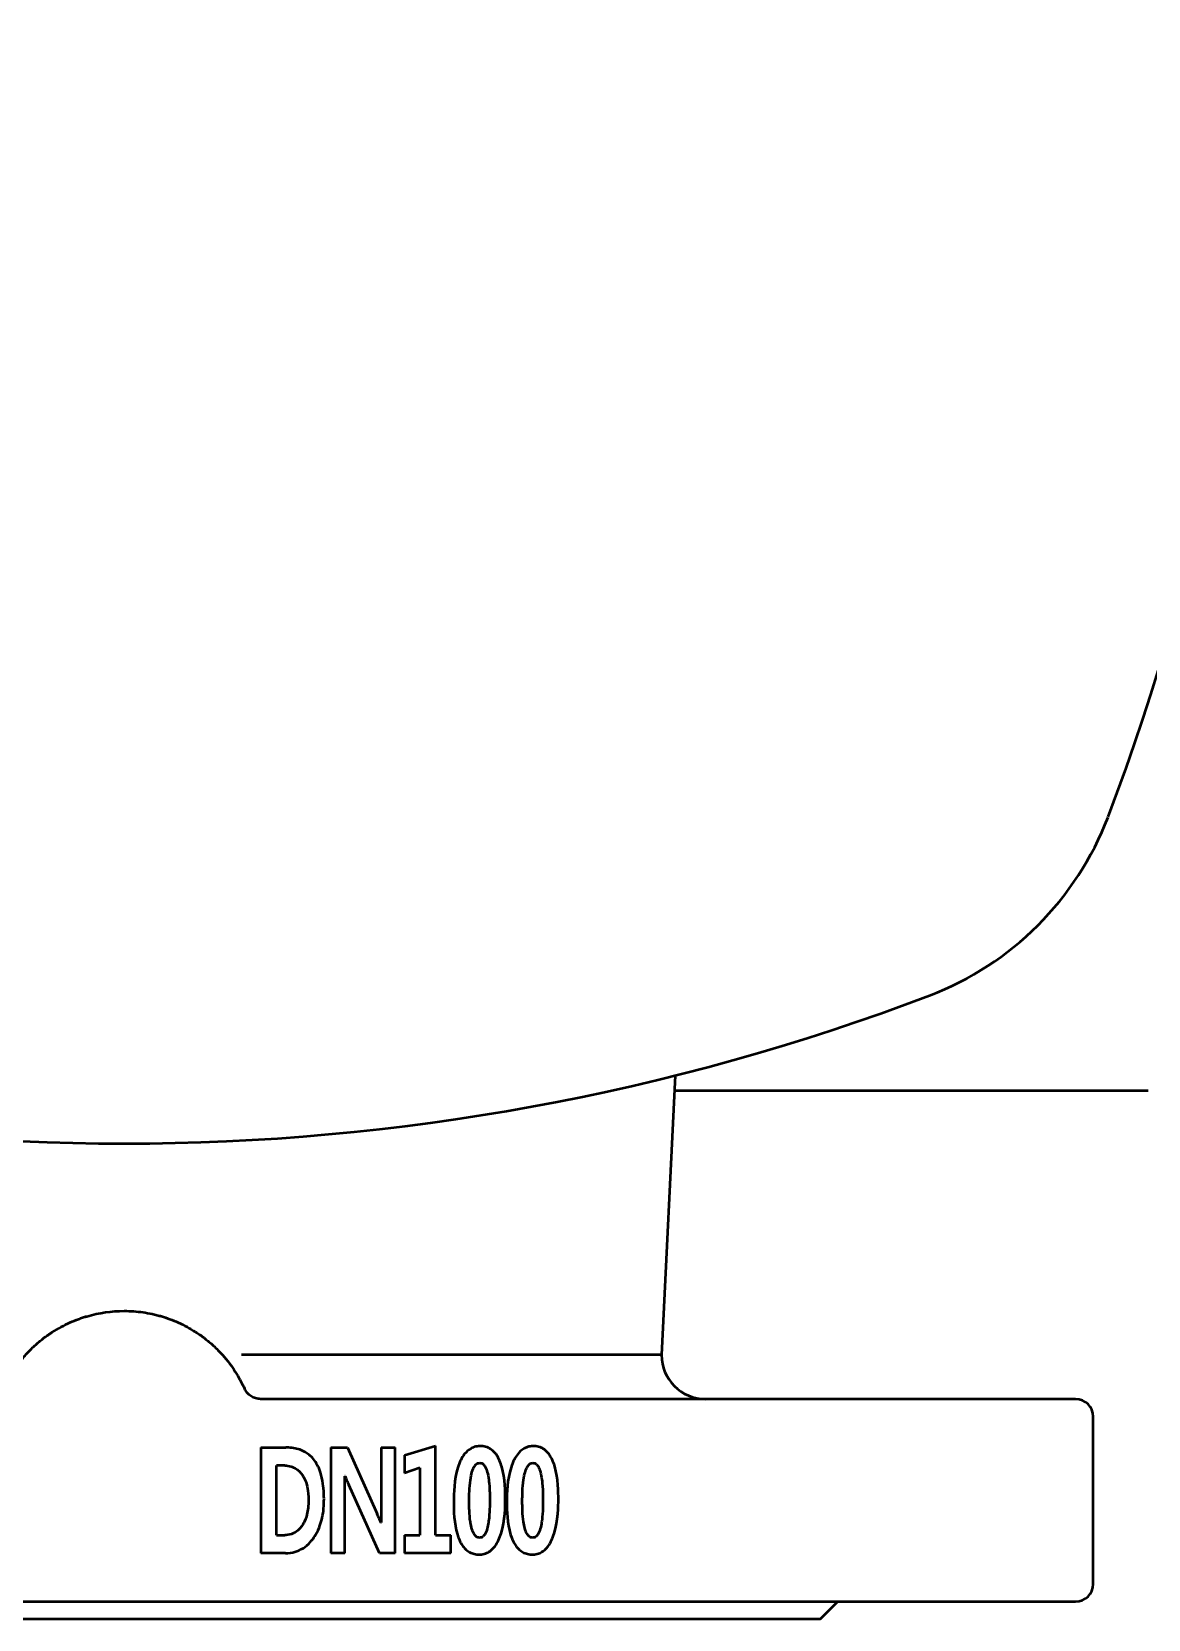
# Model space of a CAD drawing. Header units: millimetres. Extents: x 1510 to 10524, y 7125 to 13164.
# Drawn here: x 5089.64 to 5102.31, y 10661.87 to 10679.89 of the extents above; entities that cross this region are included whole.
import ezdxf

# ---------------------------------------------------------------- set-up
doc = ezdxf.new("R2010")
doc.units = ezdxf.units.MM
doc.header["$LTSCALE"] = 4
doc.layers.add('Visible (ISO)', color=7, linetype='Continuous', lineweight=50)

msp = doc.modelspace()

# ---------------------------------------------------------------- linework, layer by layer
at = {"layer": 'Visible (ISO)'}
for p, q in [((5096.941, 10668.045), (5096.785, 10664.872)), ((5102.31, 10667.872), (5096.932, 10667.872)), ((5101.485, 10664.372), (5092.234, 10664.372)), ((5101.685, 10662.272), (5101.685, 10664.172)), ((5093.867, 10663.734), (5094.219, 10663.84)), ((5094.219, 10662.827), (5094.219, 10663.84)), ((5092.237, 10663.822), (5092.237, 10662.622)), ((5092.237, 10663.822), (5092.519, 10663.822)), ((5093.03, 10663.822), (5093.03, 10662.622)), ((5093.03, 10663.822), (5093.222, 10663.822)), ((5093.222, 10663.822), (5093.557, 10663.067)), ((5093.601, 10663.822), (5093.762, 10663.822)), ((5093.601, 10663.822), (5093.601, 10662.972)), ((5093.762, 10662.622), (5093.762, 10663.822)), ((5093.867, 10663.734), (5093.867, 10663.529)), ((5092.509, 10663.617), (5092.413, 10663.617)), ((5092.413, 10662.827), (5092.413, 10663.617)), ((5093.194, 10663.496), (5093.192, 10663.496)), ((5094.043, 10663.591), (5093.867, 10663.529)), ((5094.043, 10663.591), (5094.043, 10662.827)), ((5093.191, 10662.622), (5093.191, 10663.304)), ((5093.583, 10662.622), (5093.234, 10663.398)), ((5093.598, 10662.972), (5093.601, 10662.972)), ((5092.413, 10662.827), (5092.509, 10662.827)), ((5093.867, 10662.827), (5093.867, 10662.622)), ((5093.867, 10662.827), (5094.043, 10662.827)), ((5094.219, 10662.827), (5094.394, 10662.827)), ((5094.394, 10662.622), (5094.394, 10662.827)), ((5092.518, 10662.622), (5092.237, 10662.622)), ((5093.191, 10662.622), (5093.03, 10662.622)), ((5093.762, 10662.622), (5093.583, 10662.622)), ((5094.394, 10662.622), (5093.867, 10662.622)), ((5079.885, 10662.072), (5101.485, 10662.072)), ((5098.585, 10661.872), (5098.785, 10662.072)), ((5098.585, 10661.872), (5082.785, 10661.872))]:
    msp.add_line(p, q, dxfattribs=at)
for centre, radius, start, end in [((5077.835, 10680.122), 25.7, 339.1605, 20.8395), ((5098.582, 10672.224), 3.5, 290.8395, 339.1605), ((5090.685, 10692.972), 25.7, 249.1605, 290.8395), ((5097.285, 10664.872), 0.5, 180, 270), ((5101.485, 10664.172), 0.2, 0, 90), ((5101.485, 10662.272), 0.2, 270, 0)]:
    msp.add_arc(centre, radius, start, end, dxfattribs=at)
for points, knots in [([(5089.318, 10664.49), (5089.341, 10664.541), (5089.37, 10664.598), (5089.427, 10664.69), (5089.448, 10664.721), (5089.482, 10664.769), (5089.495, 10664.785), (5089.514, 10664.81), (5089.524, 10664.822), (5089.536, 10664.836), (5089.542, 10664.843), (5089.545, 10664.847), (5089.547, 10664.849), (5089.547, 10664.85), (5089.548, 10664.85), (5089.587, 10664.896), (5089.625, 10664.935), (5089.695, 10665), (5089.727, 10665.027), (5089.783, 10665.071), (5089.807, 10665.089), (5089.837, 10665.109), (5089.845, 10665.115), (5089.856, 10665.122), (5089.859, 10665.125), (5089.864, 10665.128), (5089.866, 10665.129), (5089.869, 10665.13), (5089.87, 10665.131), (5089.87, 10665.132), (5089.871, 10665.132), (5089.87, 10665.132), (5089.938, 10665.175), (5090.005, 10665.211), (5090.103, 10665.255), (5090.135, 10665.268), (5090.183, 10665.285), (5090.198, 10665.291), (5090.222, 10665.299), (5090.233, 10665.302), (5090.247, 10665.307), (5090.254, 10665.309), (5090.256, 10665.309), (5090.258, 10665.31), (5090.259, 10665.31), (5090.402, 10665.352), (5090.546, 10665.372), (5090.755, 10665.372), (5090.826, 10665.367), (5090.932, 10665.352), (5090.968, 10665.345), (5091.021, 10665.334), (5091.048, 10665.327), (5091.079, 10665.319), (5091.095, 10665.315), (5091.102, 10665.313), (5091.106, 10665.312), (5091.108, 10665.311), (5091.109, 10665.311), (5091.171, 10665.292), (5091.235, 10665.269), (5091.333, 10665.225), (5091.366, 10665.209), (5091.416, 10665.182), (5091.433, 10665.172), (5091.458, 10665.157), (5091.47, 10665.15), (5091.485, 10665.141), (5091.492, 10665.136), (5091.496, 10665.133), (5091.498, 10665.132), (5091.499, 10665.132), (5091.499, 10665.131), (5091.509, 10665.125), (5091.524, 10665.116), (5091.562, 10665.089), (5091.586, 10665.071), (5091.643, 10665.027), (5091.675, 10665), (5091.727, 10664.951), (5091.746, 10664.933), (5091.774, 10664.903), (5091.783, 10664.893), (5091.798, 10664.877), (5091.805, 10664.869), (5091.814, 10664.86), (5091.818, 10664.854), (5091.82, 10664.852), (5091.822, 10664.85), (5091.822, 10664.85), (5091.878, 10664.784), (5091.924, 10664.72), (5091.999, 10664.598), (5092.028, 10664.541), (5092.052, 10664.49)], [0, 0, 0, 0, 0.0625, 0.0625, 0.09375, 0.09375, 0.109375, 0.109375, 0.117188, 0.121094, 0.123047, 0.124023, 0.124756, 0.124756, 0.125, 0.125, 0.15625, 0.15625, 0.1875, 0.1875, 0.21875, 0.21875, 0.234375, 0.234375, 0.242188, 0.242188, 0.246094, 0.248047, 0.249023, 0.249756, 0.249756, 0.25, 0.25, 0.3125, 0.3125, 0.34375, 0.34375, 0.359375, 0.359375, 0.367188, 0.371094, 0.373047, 0.374023, 0.374023, 0.375, 0.375, 0.5, 0.5, 0.5625, 0.5625, 0.59375, 0.59375, 0.609375, 0.617188, 0.621094, 0.623047, 0.624023, 0.624023, 0.625, 0.625, 0.6875, 0.6875, 0.71875, 0.71875, 0.734375, 0.734375, 0.742188, 0.746094, 0.748047, 0.749023, 0.749756, 0.749756, 0.75, 0.75, 0.78125, 0.78125, 0.8125, 0.8125, 0.84375, 0.84375, 0.859375, 0.859375, 0.867188, 0.867188, 0.871094, 0.873047, 0.874023, 0.874756, 0.874756, 0.875, 0.875, 0.9375, 0.9375, 1, 1, 1, 1]), ([(5096.785, 10664.872), (5096.785, 10664.872), (5096.756, 10664.872), (5096.64, 10664.872), (5096.554, 10664.872), (5096.326, 10664.872), (5096.185, 10664.872), (5095.852, 10664.872), (5095.66, 10664.872), (5095.231, 10664.872), (5094.994, 10664.872), (5094.481, 10664.872), (5094.205, 10664.872), (5093.622, 10664.872), (5093.316, 10664.872), (5092.68, 10664.872), (5092.352, 10664.872), (5092.016, 10664.872)], [0, 0, 0, 0, 0.125, 0.125, 0.25, 0.25, 0.375, 0.375, 0.5, 0.5, 0.625, 0.625, 0.75, 0.75, 0.875, 0.875, 1, 1, 1, 1]), ([(5092.234, 10664.372), (5092.215, 10664.372), (5092.196, 10664.375), (5092.178, 10664.38), (5092.168, 10664.383), (5092.159, 10664.386), (5092.151, 10664.39), (5092.142, 10664.394), (5092.134, 10664.399), (5092.126, 10664.404), (5092.118, 10664.409), (5092.11, 10664.415), (5092.103, 10664.421), (5092.095, 10664.427), (5092.089, 10664.434), (5092.083, 10664.441), (5092.07, 10664.456), (5092.06, 10664.472), (5092.052, 10664.49)], [0, 0, 0, 0, 0.25, 0.25, 0.25, 0.375, 0.375, 0.375, 0.5, 0.5, 0.5, 0.625, 0.625, 0.625, 0.75, 0.75, 0.75, 1, 1, 1, 1]), ([(5094.73, 10663.837), (5094.716, 10663.836), (5094.698, 10663.836), (5094.658, 10663.827), (5094.641, 10663.82), (5094.588, 10663.792), (5094.564, 10663.765), (5094.517, 10663.707), (5094.492, 10663.655), (5094.429, 10663.45), (5094.427, 10663.309), (5094.426, 10663.203)], [0, 0, 0, 0, 0.0467324, 0.0467324, 0.0858524, 0.0858524, 0.1705399, 0.1705399, 0.3735754, 0.3735754, 0.8468961, 0.8468961, 0.8468961, 0.8468961]), ([(5095.012, 10663.23), (5095.011, 10663.31), (5095.01, 10663.469), (5094.959, 10663.646), (5094.94, 10663.699), (5094.883, 10663.777), (5094.86, 10663.795), (5094.832, 10663.812), (5094.813, 10663.823), (5094.764, 10663.836), (5094.747, 10663.836), (5094.73, 10663.837)], [0, 0, 0, 0, 0.2394169, 0.2394169, 0.315188, 0.315188, 0.3704248, 0.3704248, 0.3931886, 0.3931886, 0.4120855, 0.4120855, 0.4120855, 0.4120855]), ([(5095.333, 10663.837), (5095.319, 10663.836), (5095.301, 10663.836), (5095.262, 10663.827), (5095.244, 10663.82), (5095.191, 10663.792), (5095.167, 10663.765), (5095.122, 10663.709), (5095.097, 10663.66), (5095.032, 10663.452), (5095.03, 10663.309), (5095.029, 10663.203)], [0, 0, 0, 0, 0.0475492, 0.0475492, 0.0874066, 0.0874066, 0.174653, 0.174653, 0.369307, 0.369307, 0.8062278, 0.8062278, 0.8062278, 0.8062278]), ([(5095.615, 10663.23), (5095.614, 10663.311), (5095.613, 10663.471), (5095.551, 10663.682), (5095.524, 10663.724), (5095.485, 10663.778), (5095.461, 10663.796), (5095.434, 10663.813), (5095.415, 10663.823), (5095.367, 10663.836), (5095.35, 10663.836), (5095.333, 10663.837)], [0, 0, 0, 0, 0.2425795, 0.2425795, 0.3801787, 0.3801787, 0.6127438, 0.6127438, 0.7073404, 0.7073404, 0.7851237, 0.7851237, 0.7851237, 0.7851237]), ([(5092.954, 10663.237), (5092.954, 10663.277), (5092.953, 10663.311), (5092.946, 10663.388), (5092.941, 10663.431), (5092.911, 10663.565), (5092.882, 10663.618), (5092.839, 10663.691), (5092.806, 10663.723), (5092.747, 10663.768), (5092.711, 10663.789), (5092.638, 10663.81), (5092.614, 10663.815), (5092.561, 10663.821), (5092.537, 10663.821), (5092.519, 10663.822)], [0, 0, 0, 0, 0.121187, 0.121187, 0.197092, 0.197092, 0.339088, 0.339088, 0.660859, 0.660859, 0.938832, 0.938832, 1.065205, 1.065205, 1.226511, 1.226511, 1.226511, 1.226511]), ([(5092.509, 10663.617), (5092.532, 10663.616), (5092.557, 10663.614), (5092.592, 10663.603), (5092.62, 10663.594), (5092.686, 10663.544), (5092.709, 10663.511), (5092.737, 10663.463), (5092.753, 10663.428), (5092.777, 10663.319), (5092.778, 10663.267), (5092.779, 10663.233)], [0, 0, 0, 0, 0.0721186, 0.0721186, 0.0970352, 0.0970352, 0.1258823, 0.1258823, 0.158064, 0.158064, 0.1961372, 0.1961372, 0.1961372, 0.1961372]), ([(5093.191, 10663.304), (5093.191, 10663.311), (5093.191, 10663.364), (5093.191, 10663.408), (5093.192, 10663.415), (5093.192, 10663.438), (5093.191, 10663.449), (5093.192, 10663.466), (5093.192, 10663.472), (5093.192, 10663.484), (5093.192, 10663.49), (5093.192, 10663.496)], [0, 0, 0, 0, 0.01913891, 0.01913891, 0.02333944, 0.02333944, 0.02946851, 0.02946851, 0.03288843, 0.03288843, 0.0363014, 0.0363014, 0.0363014, 0.0363014]), ([(5093.194, 10663.496), (5093.201, 10663.478), (5093.203, 10663.472), (5093.219, 10663.432), (5093.223, 10663.424), (5093.234, 10663.398)], [0, 0, 0, 0, 0.0574182, 0.0574182, 0.1129702, 0.1129702, 0.1129702, 0.1129702]), ([(5094.602, 10663.209), (5094.602, 10663.282), (5094.603, 10663.362), (5094.626, 10663.528), (5094.64, 10663.569), (5094.662, 10663.609), (5094.671, 10663.622), (5094.689, 10663.637), (5094.696, 10663.641), (5094.709, 10663.645), (5094.714, 10663.646), (5094.723, 10663.646)], [0, 0, 0, 0, 0.2190708, 0.2190708, 0.4026867, 0.4026867, 0.4812286, 0.4812286, 0.5270359, 0.5270359, 0.5836534, 0.5836534, 0.5836534, 0.5836534]), ([(5094.723, 10663.646), (5094.73, 10663.646), (5094.736, 10663.646), (5094.749, 10663.641), (5094.755, 10663.637), (5094.768, 10663.626), (5094.778, 10663.615), (5094.801, 10663.569), (5094.815, 10663.524), (5094.827, 10663.435), (5094.831, 10663.403), (5094.834, 10663.322), (5094.835, 10663.3), (5094.836, 10663.26), (5094.836, 10663.257), (5094.836, 10663.221)], [0, 0, 0, 0, 0.02252757, 0.02252757, 0.03825119, 0.03825119, 0.05414756, 0.05414756, 0.07766196, 0.07766196, 0.08500839, 0.08500839, 0.0869085, 0.0869085, 0.08885139, 0.08885139, 0.08885139, 0.08885139]), ([(5095.205, 10663.209), (5095.205, 10663.283), (5095.206, 10663.363), (5095.228, 10663.52), (5095.241, 10663.564), (5095.266, 10663.61), (5095.275, 10663.622), (5095.292, 10663.637), (5095.299, 10663.641), (5095.312, 10663.645), (5095.317, 10663.646), (5095.326, 10663.646)], [0, 0, 0, 0, 0.2219947, 0.2219947, 0.3872107, 0.3872107, 0.4587433, 0.4587433, 0.5055431, 0.5055431, 0.5651508, 0.5651508, 0.5651508, 0.5651508]), ([(5095.326, 10663.646), (5095.333, 10663.646), (5095.339, 10663.646), (5095.351, 10663.641), (5095.358, 10663.637), (5095.371, 10663.625), (5095.381, 10663.615), (5095.405, 10663.567), (5095.419, 10663.52), (5095.429, 10663.437), (5095.434, 10663.404), (5095.437, 10663.323), (5095.438, 10663.3), (5095.439, 10663.26), (5095.439, 10663.257), (5095.439, 10663.221)], [0, 0, 0, 0, 0.02332915, 0.02332915, 0.03792747, 0.03792747, 0.05144317, 0.05144317, 0.07303148, 0.07303148, 0.08018653, 0.08018653, 0.08204276, 0.08204276, 0.08395285, 0.08395285, 0.08395285, 0.08395285]), ([(5092.779, 10663.233), (5092.778, 10663.208), (5092.778, 10663.186), (5092.773, 10663.133), (5092.77, 10663.106), (5092.752, 10663.02), (5092.732, 10662.981), (5092.714, 10662.946), (5092.691, 10662.908), (5092.639, 10662.864), (5092.617, 10662.849), (5092.558, 10662.829), (5092.531, 10662.827), (5092.509, 10662.827)], [0, 0, 0, 0, 0.0764584, 0.0764584, 0.1384356, 0.1384356, 0.2884135, 0.2884135, 0.5349462, 0.5349462, 0.6509175, 0.6509175, 0.761668, 0.761668, 0.761668, 0.761668]), ([(5092.518, 10662.622), (5092.554, 10662.623), (5092.589, 10662.625), (5092.683, 10662.655), (5092.717, 10662.677), (5092.8, 10662.739), (5092.837, 10662.793), (5092.901, 10662.901), (5092.922, 10662.973), (5092.941, 10663.059), (5092.946, 10663.095), (5092.953, 10663.169), (5092.954, 10663.201), (5092.954, 10663.237)], [0, 0, 0, 0, 0.108924, 0.108924, 0.227849, 0.227849, 0.566694, 0.566694, 1.2216, 1.2216, 1.662197, 1.662197, 2.169641, 2.169641, 2.169641, 2.169641]), ([(5094.426, 10663.203), (5094.427, 10663.103), (5094.429, 10662.965), (5094.493, 10662.754), (5094.522, 10662.712), (5094.552, 10662.675), (5094.574, 10662.651), (5094.626, 10662.623), (5094.645, 10662.617), (5094.682, 10662.608), (5094.699, 10662.608), (5094.714, 10662.607)], [0, 0, 0, 0, 0.2995021, 0.2995021, 0.4808841, 0.4808841, 0.6570218, 0.6570218, 0.7664901, 0.7664901, 0.9365, 0.9365, 0.9365, 0.9365]), ([(5094.72, 10662.798), (5094.712, 10662.798), (5094.706, 10662.799), (5094.694, 10662.803), (5094.687, 10662.806), (5094.671, 10662.819), (5094.663, 10662.829), (5094.631, 10662.885), (5094.62, 10662.946), (5094.603, 10663.061), (5094.602, 10663.147), (5094.602, 10663.209)], [0, 0, 0, 0, 0.0272851, 0.0272851, 0.0485135, 0.0485135, 0.0745624, 0.0745624, 0.1481851, 0.1481851, 0.3350184, 0.3350184, 0.3350184, 0.3350184]), ([(5094.714, 10662.607), (5094.732, 10662.608), (5094.749, 10662.608), (5094.793, 10662.62), (5094.812, 10662.629), (5094.843, 10662.647), (5094.868, 10662.666), (5094.926, 10662.743), (5094.948, 10662.792), (5095.01, 10662.992), (5095.011, 10663.168), (5095.012, 10663.23)], [0, 0, 0, 0, 0.0558888, 0.0558888, 0.1130278, 0.1130278, 0.1912389, 0.1912389, 0.2776621, 0.2776621, 0.5082402, 0.5082402, 0.5082402, 0.5082402]), ([(5094.836, 10663.221), (5094.836, 10663.179), (5094.835, 10663.08), (5094.818, 10662.947), (5094.809, 10662.891), (5094.776, 10662.828), (5094.766, 10662.818), (5094.753, 10662.807), (5094.746, 10662.803), (5094.733, 10662.798), (5094.727, 10662.798), (5094.72, 10662.798)], [0, 0, 0, 0, 0.1272244, 0.1272244, 0.1806432, 0.1806432, 0.2058989, 0.2058989, 0.2338199, 0.2338199, 0.2768157, 0.2768157, 0.2768157, 0.2768157]), ([(5095.029, 10663.203), (5095.03, 10663.102), (5095.032, 10662.964), (5095.096, 10662.753), (5095.125, 10662.712), (5095.155, 10662.675), (5095.177, 10662.651), (5095.229, 10662.622), (5095.248, 10662.617), (5095.285, 10662.608), (5095.302, 10662.608), (5095.317, 10662.607)], [0, 0, 0, 0, 0.301501, 0.301501, 0.4808729, 0.4808729, 0.6623896, 0.6623896, 0.7743362, 0.7743362, 0.9490093, 0.9490093, 0.9490093, 0.9490093]), ([(5095.323, 10662.798), (5095.315, 10662.798), (5095.309, 10662.798), (5095.297, 10662.803), (5095.29, 10662.806), (5095.275, 10662.819), (5095.265, 10662.829), (5095.238, 10662.878), (5095.226, 10662.928), (5095.206, 10663.06), (5095.205, 10663.147), (5095.205, 10663.209)], [0, 0, 0, 0, 0.0275958, 0.0275958, 0.0464153, 0.0464153, 0.0665231, 0.0665231, 0.1112153, 0.1112153, 0.1850055, 0.1850055, 0.1850055, 0.1850055]), ([(5095.317, 10662.607), (5095.334, 10662.608), (5095.352, 10662.608), (5095.395, 10662.619), (5095.413, 10662.628), (5095.445, 10662.647), (5095.471, 10662.665), (5095.528, 10662.742), (5095.55, 10662.791), (5095.613, 10662.99), (5095.614, 10663.166), (5095.615, 10663.23)], [0, 0, 0, 0, 0.0566336, 0.0566336, 0.1143748, 0.1143748, 0.195127, 0.195127, 0.2832308, 0.2832308, 0.52184, 0.52184, 0.52184, 0.52184]), ([(5095.439, 10663.221), (5095.439, 10663.19), (5095.439, 10663.15), (5095.434, 10663.047), (5095.43, 10663.012), (5095.421, 10662.946), (5095.411, 10662.89), (5095.379, 10662.828), (5095.369, 10662.818), (5095.356, 10662.807), (5095.349, 10662.803), (5095.336, 10662.798), (5095.33, 10662.798), (5095.323, 10662.798)], [0, 0, 0, 0, 0.0922648, 0.0922648, 0.2006915, 0.2006915, 0.3608766, 0.3608766, 0.4388686, 0.4388686, 0.530056, 0.530056, 0.6694703, 0.6694703, 0.6694703, 0.6694703]), ([(5093.598, 10662.972), (5093.597, 10662.975), (5093.597, 10662.976), (5093.595, 10662.98), (5093.594, 10662.982), (5093.591, 10662.99), (5093.591, 10662.99), (5093.585, 10663.004), (5093.582, 10663.011), (5093.577, 10663.024), (5093.575, 10663.028), (5093.57, 10663.039), (5093.568, 10663.044), (5093.563, 10663.056), (5093.56, 10663.061), (5093.557, 10663.067)], [0, 0, 0, 0, 0.0084971, 0.0084971, 0.016953, 0.016953, 0.0403698, 0.0403698, 0.0712978, 0.0712978, 0.0856009, 0.0856009, 0.112523, 0.112523, 0.1397133, 0.1397133, 0.1397133, 0.1397133])]:
    msp.add_open_spline(points, degree=3, knots=knots, dxfattribs=at)
msp.add_open_spline([(5096.785, 10664.872), (5096.785, 10664.872), (5096.785, 10664.872), (5096.785, 10664.872)], degree=3, dxfattribs=at)

doc.saveas('drawing.dxf')
